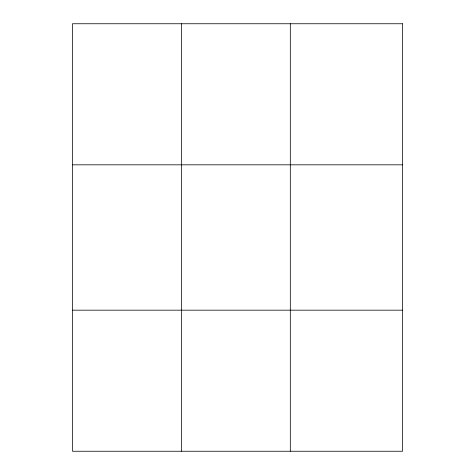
<?xml version="1.0" encoding="UTF-8"?>
<svg xmlns="http://www.w3.org/2000/svg" width="475" height="475" viewBox="0 0 475 475"><rect width="100%" height="100%" fill="white"/><g stroke="black" fill="none" stroke-linecap="round" stroke-linejoin="round"><path stroke-width="0.71" d="M181.391 451.25L181.391 23.75M290.308 451.25L290.308 23.75M72.473 164.825L402.527 164.825M72.473 310.175L402.527 310.175M402.527 23.75L402.527 451.25L72.473 451.25L72.473 23.75L402.527 23.75"/></g></svg>
